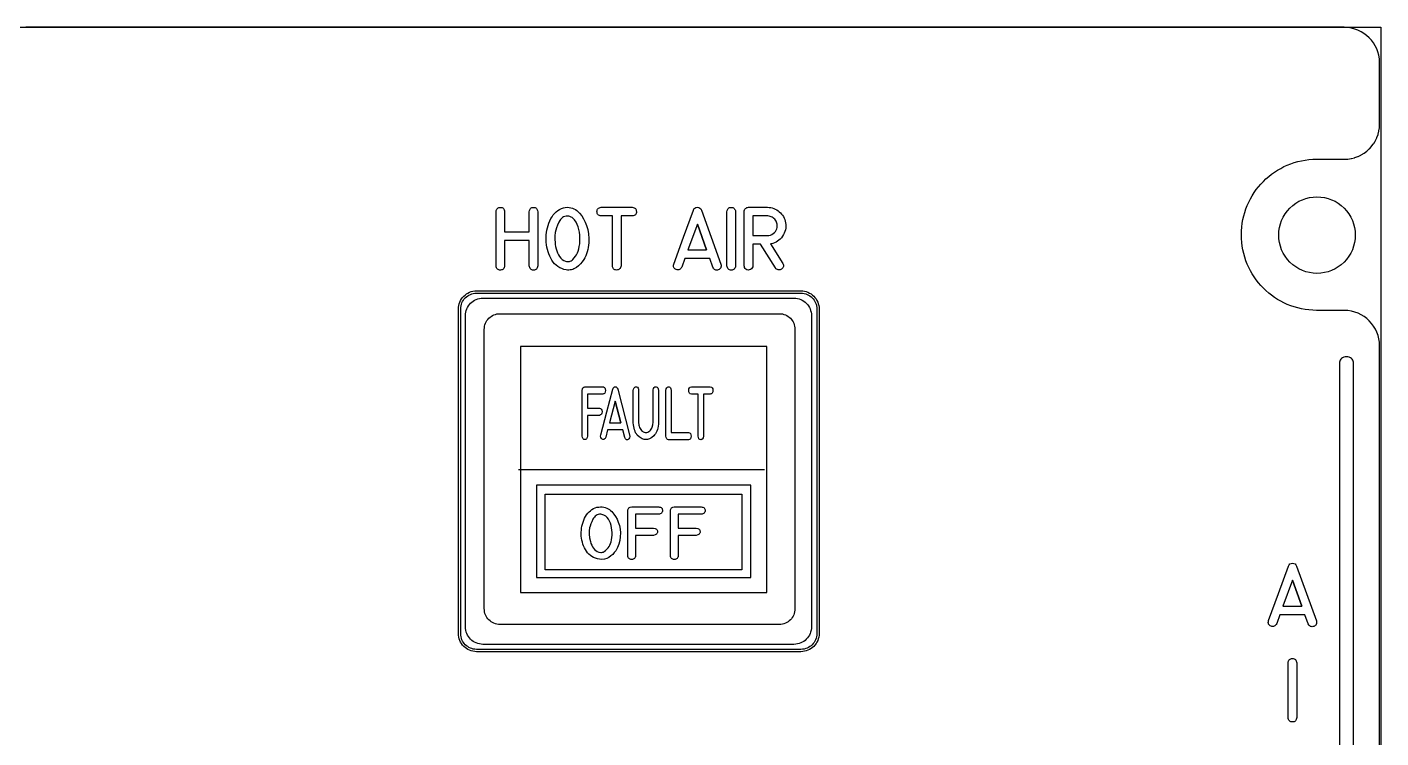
# Model space of a CAD drawing. Extents: x 361 to 684, y 82 to 686.
# Drawn here: x 595.8 to 683.8, y 282.1 to 328.3 of the extents above; entities that cross this region are included whole.
import ezdxf

# ---------------------------------------------------------------- set-up
doc = ezdxf.new("R2010")
doc.units = 0
for name, color, linetype in [('_BACKPANEL', 5, 'CONTINUOUS'), ('_ENGRAVING', 105, 'CONTINUOUS'), ('_LABELS', 30, 'CONTINUOUS'), ('_TOPLAYER', 1, 'CONTINUOUS')]:
    doc.layers.add(name, color=color, linetype=linetype)

msp = doc.modelspace()

# ---------------------------------------------------------------- linework, layer by layer
at = {"layer": '_BACKPANEL'}
for points in [[(683.842, 328.325), (683.842, 323.628), (683.842, 314.234), (683.842, 304.841), (683.842, 224.994), (683.842, 215.6), (361.5, 215.6), (361.5, 224.994), (361.5, 304.841), (361.5, 314.234), (361.5, 323.628), (361.5, 328.325)], [(625.041, 311.027), (646.137, 311.027), (646.242, 311.022), (646.344, 311.007), (646.443, 310.981), (646.537, 310.947), (646.627, 310.904), (646.712, 310.852), (646.791, 310.793), (646.864, 310.727), (646.93, 310.654), (646.989, 310.575), (647.04, 310.49), (647.083, 310.401), (647.118, 310.306), (647.143, 310.207), (647.159, 310.105), (647.164, 310), (647.164, 288.905), (647.159, 288.8), (647.143, 288.697), (647.118, 288.599), (647.083, 288.504), (647.04, 288.414), (646.989, 288.33), (646.93, 288.251), (646.864, 288.178), (646.791, 288.111), (646.712, 288.052), (646.627, 288.001), (646.537, 287.958), (646.443, 287.923), (646.344, 287.898), (646.242, 287.883), (646.137, 287.877), (625.041, 287.877), (624.936, 287.883), (624.833, 287.898), (624.735, 287.923), (624.64, 287.958), (624.551, 288.001), (624.466, 288.052), (624.387, 288.111), (624.314, 288.178), (624.248, 288.251), (624.189, 288.33), (624.137, 288.414), (624.094, 288.504), (624.06, 288.599), (624.035, 288.697), (624.019, 288.8), (624.014, 288.905), (624.014, 310), (624.019, 310.105), (624.035, 310.207), (624.06, 310.306), (624.094, 310.401), (624.137, 310.49), (624.189, 310.575), (624.248, 310.654), (624.314, 310.727), (624.387, 310.793), (624.466, 310.852), (624.551, 310.904), (624.64, 310.947), (624.735, 310.981), (624.833, 311.007), (624.936, 311.022)]]:
    msp.add_lwpolyline(points, close=True, dxfattribs=at)
msp.add_lwpolyline([(679.686, 312.315, -0.414214), (677.198, 314.804, -0.414214), (679.686, 317.292, -0.414214), (682.174, 314.804, -0.414214)], format="xyb", close=True, dxfattribs=at)
at = {"layer": '_ENGRAVING'}
for points in [[(626.31, 312.809), (626.31, 316.326), (626.324, 316.393), (626.344, 316.451), (626.37, 316.5), (626.403, 316.54), (626.443, 316.57), (626.489, 316.592), (626.541, 316.604), (626.6, 316.608), (626.658, 316.602), (626.709, 316.588), (626.754, 316.566), (626.791, 316.535), (626.821, 316.495), (626.844, 316.447), (626.86, 316.391), (626.869, 316.326), (626.869, 315.011), (628.465, 315.011), (628.465, 316.326), (628.478, 316.392), (628.498, 316.449), (628.523, 316.497), (628.555, 316.537), (628.594, 316.567), (628.638, 316.59), (628.688, 316.603), (628.745, 316.608), (628.802, 316.603), (628.852, 316.59), (628.897, 316.568), (628.935, 316.538), (628.967, 316.498), (628.993, 316.45), (629.013, 316.392), (629.027, 316.326), (629.027, 312.809), (629.013, 312.743), (628.993, 312.686), (628.967, 312.638), (628.935, 312.599), (628.897, 312.568), (628.852, 312.546), (628.802, 312.534), (628.745, 312.529), (628.688, 312.534), (628.638, 312.547), (628.594, 312.569), (628.555, 312.6), (628.523, 312.639), (628.498, 312.687), (628.478, 312.744), (628.465, 312.809), (628.465, 314.446), (626.869, 314.446), (626.869, 312.809), (626.86, 312.744), (626.844, 312.689), (626.821, 312.641), (626.791, 312.602), (626.754, 312.571), (626.709, 312.549), (626.658, 312.536), (626.6, 312.53), (626.541, 312.534), (626.489, 312.546), (626.443, 312.568), (626.403, 312.598), (626.37, 312.637), (626.344, 312.686), (626.324, 312.743)], [(632.202, 315.437), (632.279, 315.159), (632.328, 314.875), (632.348, 314.587), (632.34, 314.293), (632.325, 314.146), (632.303, 314.003), (632.274, 313.863), (632.237, 313.726), (632.193, 313.592), (632.141, 313.462), (632.082, 313.335), (632.016, 313.211), (631.92, 313.064), (631.807, 312.929), (631.679, 312.806), (631.534, 312.694), (631.457, 312.645), (631.378, 312.604), (631.297, 312.573), (631.213, 312.55), (631.128, 312.535), (631.041, 312.53), (630.952, 312.533), (630.861, 312.544), (630.715, 312.577), (630.578, 312.623), (630.45, 312.682), (630.33, 312.754), (630.22, 312.839), (630.118, 312.937), (630.025, 313.049), (629.941, 313.173), (629.866, 313.306), (629.799, 313.442), (629.74, 313.582), (629.69, 313.726), (629.649, 313.873), (629.616, 314.024), (629.591, 314.179), (629.575, 314.338), (629.568, 314.498), (629.569, 314.656), (629.578, 314.814), (629.595, 314.971), (629.621, 315.127), (629.655, 315.282), (629.697, 315.435), (629.748, 315.588), (629.807, 315.735), (629.874, 315.872), (629.949, 315.998), (630.032, 316.114), (630.123, 316.219), (630.223, 316.314), (630.331, 316.399), (630.446, 316.473), (630.565, 316.532), (630.686, 316.575), (630.809, 316.6), (630.936, 316.609), (631.055, 316.603), (631.169, 316.585), (631.277, 316.557), (631.379, 316.516), (631.476, 316.464), (631.567, 316.401), (631.653, 316.326), (631.733, 316.239), (631.878, 316.051), (632.005, 315.854), (632.113, 315.65)], [(630.952, 316.044), (630.863, 316.037), (630.781, 316.019), (630.703, 315.988), (630.631, 315.945), (630.565, 315.89), (630.505, 315.822), (630.449, 315.742), (630.4, 315.65), (630.315, 315.46), (630.247, 315.285), (630.196, 315.124), (630.163, 314.977), (630.137, 314.753), (630.135, 314.486), (630.144, 314.342), (630.161, 314.199), (630.186, 314.057), (630.218, 313.916), (630.26, 313.779), (630.31, 313.648), (630.37, 313.525), (630.438, 313.409), (630.517, 313.305), (630.608, 313.221), (630.71, 313.156), (630.823, 313.109), (630.891, 313.092), (630.957, 313.083), (631.02, 313.084), (631.081, 313.093), (631.14, 313.111), (631.196, 313.139), (631.25, 313.175), (631.302, 313.22), (631.396, 313.32), (631.478, 313.424), (631.548, 313.531), (631.606, 313.64), (631.654, 313.764), (631.694, 313.905), (631.726, 314.064), (631.749, 314.241), (631.763, 314.427), (631.764, 314.613), (631.754, 314.799), (631.732, 314.984), (631.697, 315.165), (631.648, 315.337), (631.586, 315.499), (631.511, 315.653), (631.42, 315.788), (631.368, 315.845), (631.311, 315.896), (631.251, 315.94), (631.186, 315.977), (631.117, 316.008), (631.043, 316.032)], [(633.877, 312.813), (633.877, 316.048), (633.15, 316.048), (633.085, 316.057), (633.028, 316.073), (632.981, 316.097), (632.942, 316.128), (632.912, 316.167), (632.89, 316.213), (632.877, 316.266), (632.873, 316.327), (632.878, 316.388), (632.891, 316.441), (632.913, 316.487), (632.943, 316.526), (632.982, 316.558), (633.029, 316.582), (633.085, 316.599), (633.15, 316.609), (635.161, 316.609), (635.225, 316.599), (635.281, 316.583), (635.328, 316.559), (635.367, 316.527), (635.397, 316.488), (635.418, 316.442), (635.431, 316.388), (635.436, 316.327), (635.432, 316.266), (635.419, 316.212), (635.398, 316.166), (635.368, 316.127), (635.329, 316.096), (635.282, 316.072), (635.226, 316.056), (635.161, 316.048), (634.436, 316.048), (634.436, 312.813), (634.421, 312.747), (634.401, 312.69), (634.373, 312.641), (634.34, 312.602), (634.3, 312.572), (634.254, 312.55), (634.202, 312.538), (634.144, 312.534), (634.085, 312.54), (634.034, 312.553), (633.99, 312.575), (633.954, 312.606), (633.924, 312.645), (633.901, 312.693), (633.886, 312.748)], [(637.868, 312.918), (638.503, 314.672), (639.14, 316.425), (639.181, 316.505), (639.238, 316.562), (639.311, 316.596), (639.4, 316.609), (639.489, 316.598), (639.562, 316.564), (639.62, 316.506), (639.661, 316.425), (640.932, 312.908), (640.942, 312.841), (640.943, 312.781), (640.936, 312.726), (640.919, 312.678), (640.893, 312.635), (640.858, 312.6), (640.814, 312.57), (640.761, 312.546), (640.706, 312.531), (640.653, 312.526), (640.604, 312.532), (640.558, 312.547), (640.515, 312.573), (640.476, 312.61), (640.439, 312.656), (640.407, 312.713), (640.202, 313.282), (638.587, 313.282), (638.389, 312.727), (638.356, 312.67), (638.319, 312.623), (638.279, 312.587), (638.235, 312.561), (638.189, 312.546), (638.139, 312.541), (638.085, 312.547), (638.028, 312.563), (637.975, 312.588), (637.931, 312.618), (637.896, 312.654), (637.871, 312.695), (637.856, 312.742), (637.85, 312.795), (637.854, 312.854)], [(641.885, 312.809), (641.871, 312.743), (641.851, 312.686), (641.825, 312.638), (641.793, 312.599), (641.754, 312.568), (641.71, 312.546), (641.659, 312.534), (641.603, 312.529), (641.546, 312.534), (641.496, 312.547), (641.451, 312.569), (641.413, 312.6), (641.381, 312.639), (641.355, 312.687), (641.336, 312.744), (641.322, 312.809), (641.322, 316.326), (641.336, 316.392), (641.355, 316.449), (641.381, 316.497), (641.413, 316.537), (641.451, 316.567), (641.496, 316.59), (641.546, 316.603), (641.603, 316.608), (641.659, 316.603), (641.71, 316.59), (641.754, 316.568), (641.793, 316.538), (641.825, 316.498), (641.851, 316.45), (641.871, 316.392), (641.885, 316.326)], [(644.951, 312.966), (644.978, 312.911), (644.994, 312.858), (645, 312.808), (644.997, 312.759), (644.983, 312.713), (644.959, 312.669), (644.924, 312.627), (644.88, 312.588), (644.83, 312.56), (644.777, 312.543), (644.721, 312.537), (644.661, 312.542), (644.603, 312.558), (644.553, 312.584), (644.512, 312.62), (644.479, 312.666), (643.502, 314.215), (643.007, 314.215), (643.007, 312.815), (642.997, 312.734), (642.968, 312.666), (642.919, 312.61), (642.85, 312.565), (642.773, 312.538), (642.699, 312.534), (642.627, 312.553), (642.557, 312.594), (642.509, 312.638), (642.475, 312.69), (642.455, 312.749), (642.448, 312.815), (642.448, 316.33), (642.453, 316.386), (642.468, 316.437), (642.493, 316.484), (642.528, 316.527), (642.571, 316.563), (642.618, 316.588), (642.669, 316.603), (642.725, 316.609), (643.956, 316.609), (644.065, 316.604), (644.171, 316.591), (644.273, 316.569), (644.371, 316.538), (644.465, 316.498), (644.556, 316.449), (644.644, 316.391), (644.727, 316.325), (644.805, 316.252), (644.875, 316.174), (644.938, 316.091), (644.992, 316.004), (645.039, 315.911), (645.078, 315.814), (645.11, 315.712), (645.133, 315.606), (645.149, 315.49), (645.152, 315.376), (645.145, 315.264), (645.126, 315.154), (645.095, 315.045), (645.054, 314.939), (645.001, 314.834), (644.936, 314.732), (644.863, 314.635), (644.785, 314.548), (644.7, 314.471), (644.61, 314.405), (644.514, 314.348), (644.412, 314.301), (644.305, 314.264), (644.192, 314.237), (644.154, 314.231)], [(643.956, 314.774), (644.055, 314.782), (644.151, 314.805), (644.242, 314.844), (644.33, 314.898), (644.408, 314.964), (644.473, 315.04), (644.524, 315.125), (644.561, 315.22), (644.58, 315.296), (644.59, 315.369), (644.592, 315.441), (644.586, 315.512), (644.571, 315.58), (644.548, 315.646), (644.516, 315.711), (644.475, 315.774), (644.429, 315.832), (644.378, 315.884), (644.323, 315.929), (644.263, 315.966), (644.2, 315.997), (644.132, 316.021), (644.06, 316.038), (643.984, 316.048), (643.007, 316.048), (643.007, 314.774)], [(640, 313.841), (639.398, 315.512), (638.791, 313.841)], [(639.398, 315.512), (640, 313.841)], [(625.051, 311.181), (646.127, 311.181), (646.249, 311.175), (646.367, 311.157), (646.481, 311.127), (646.591, 311.087), (646.695, 311.037), (646.793, 310.978), (646.885, 310.909), (646.969, 310.833), (647.046, 310.748), (647.114, 310.657), (647.174, 310.558), (647.224, 310.454), (647.264, 310.345), (647.293, 310.231), (647.311, 310.112), (647.317, 309.99), (647.317, 288.915), (647.311, 288.793), (647.293, 288.674), (647.264, 288.56), (647.224, 288.45), (647.174, 288.346), (647.114, 288.248), (647.046, 288.156), (646.969, 288.072), (646.885, 287.995), (646.793, 287.927), (646.695, 287.867), (646.591, 287.817), (646.481, 287.777), (646.367, 287.748), (646.249, 287.73), (646.127, 287.724), (625.051, 287.724), (624.929, 287.73), (624.811, 287.748), (624.696, 287.777), (624.587, 287.817), (624.483, 287.867), (624.385, 287.927), (624.293, 287.995), (624.208, 288.072), (624.132, 288.156), (624.063, 288.248), (624.004, 288.346), (623.954, 288.45), (623.914, 288.56), (623.885, 288.674), (623.867, 288.793), (623.861, 288.915), (623.861, 309.99), (623.867, 310.112), (623.885, 310.231), (623.914, 310.345), (623.954, 310.454), (624.004, 310.558), (624.063, 310.657), (624.132, 310.748), (624.208, 310.833), (624.293, 310.909), (624.385, 310.978), (624.483, 311.037), (624.587, 311.087), (624.696, 311.127), (624.811, 311.157), (624.929, 311.175)], [(625.459, 310.702), (645.675, 310.702), (645.792, 310.696), (645.906, 310.679), (646.015, 310.651), (646.12, 310.613), (646.22, 310.565), (646.314, 310.508), (646.402, 310.442), (646.483, 310.369), (646.557, 310.288), (646.623, 310.2), (646.68, 310.106), (646.728, 310.006), (646.766, 309.901), (646.794, 309.791), (646.811, 309.677), (646.817, 309.56), (646.817, 289.344), (646.811, 289.227), (646.794, 289.114), (646.766, 289.004), (646.728, 288.899), (646.68, 288.799), (646.623, 288.705), (646.557, 288.617), (646.483, 288.536), (646.402, 288.462), (646.314, 288.397), (646.22, 288.34), (646.12, 288.292), (646.015, 288.254), (645.906, 288.225), (645.792, 288.208), (645.675, 288.202), (625.459, 288.202), (625.342, 288.208), (625.228, 288.225), (625.119, 288.254), (625.014, 288.292), (624.914, 288.34), (624.82, 288.397), (624.732, 288.462), (624.651, 288.536), (624.577, 288.617), (624.512, 288.705), (624.455, 288.799), (624.407, 288.899), (624.368, 289.004), (624.34, 289.114), (624.323, 289.227), (624.317, 289.344), (624.317, 309.56), (624.323, 309.677), (624.34, 309.791), (624.368, 309.901), (624.407, 310.006), (624.455, 310.106), (624.512, 310.2), (624.577, 310.288), (624.651, 310.369), (624.732, 310.442), (624.82, 310.508), (624.914, 310.565), (625.014, 310.613), (625.119, 310.651), (625.228, 310.679), (625.342, 310.696)], [(676.537, 289.744), (677.182, 291.517), (677.828, 293.289), (677.869, 293.369), (677.927, 293.427), (678.001, 293.462), (678.091, 293.474), (678.182, 293.463), (678.256, 293.429), (678.315, 293.371), (678.357, 293.289), (679.646, 289.734), (679.656, 289.666), (679.658, 289.605), (679.65, 289.55), (679.633, 289.501), (679.607, 289.458), (679.571, 289.422), (679.527, 289.392), (679.473, 289.368), (679.416, 289.353), (679.363, 289.348), (679.313, 289.353), (679.266, 289.369), (679.223, 289.395), (679.183, 289.432), (679.146, 289.479), (679.113, 289.537), (678.906, 290.112), (677.267, 290.112), (677.066, 289.551), (677.032, 289.493), (676.995, 289.446), (676.954, 289.409), (676.91, 289.383), (676.863, 289.367), (676.812, 289.363), (676.758, 289.369), (676.7, 289.385), (676.646, 289.41), (676.601, 289.44), (676.566, 289.477), (676.541, 289.519), (676.525, 289.566), (676.519, 289.62), (676.523, 289.679)], [(678.701, 290.677), (678.089, 292.366), (677.474, 290.677)], [(678.089, 292.366), (678.701, 290.677)], [(678.374, 283.438), (678.36, 283.371), (678.34, 283.314), (678.313, 283.265), (678.28, 283.225), (678.241, 283.195), (678.196, 283.173), (678.145, 283.16), (678.088, 283.155), (678.03, 283.16), (677.979, 283.173), (677.934, 283.196), (677.895, 283.226), (677.863, 283.266), (677.837, 283.315), (677.817, 283.372), (677.803, 283.438), (677.803, 286.993), (677.817, 287.06), (677.837, 287.117), (677.863, 287.166), (677.895, 287.206), (677.934, 287.237), (677.979, 287.259), (678.03, 287.273), (678.088, 287.278), (678.145, 287.273), (678.196, 287.26), (678.241, 287.238), (678.28, 287.207), (678.313, 287.167), (678.34, 287.118), (678.36, 287.06), (678.374, 286.993)]]:
    msp.add_lwpolyline(points, close=True, dxfattribs=at)
msp.add_lwpolyline([(682.054, 237.168), (682.054, 306.537), (682.054, 306.538), (682.045, 306.608), (682.019, 306.674), (681.978, 306.733), (681.923, 306.784), (681.856, 306.827), (681.78, 306.859), (681.696, 306.88), (681.605, 306.887), (681.604, 306.887), (681.513, 306.88), (681.429, 306.859), (681.352, 306.827), (681.286, 306.785), (681.231, 306.733), (681.189, 306.674), (681.163, 306.608), (681.154, 306.538), (681.154, 306.537), (681.154, 237.168)], dxfattribs=at)
at = {"layer": '_LABELS'}
for points in [[(643.909, 291.569), (643.909, 307.571), (627.909, 307.571), (627.909, 291.569)], [(631.909, 301.744), (631.909, 304.704), (631.927, 304.802), (631.963, 304.874), (632.014, 304.921), (632.081, 304.942), (633.254, 304.942), (633.294, 304.934), (633.328, 304.92), (633.357, 304.9), (633.381, 304.874), (633.412, 304.802), (633.423, 304.705), (633.412, 304.608), (633.38, 304.537), (633.356, 304.511), (633.327, 304.491), (633.292, 304.478), (633.252, 304.471), (632.249, 304.471), (632.249, 303.553), (633.031, 303.553), (633.105, 303.532), (633.134, 303.513), (633.157, 303.488), (633.189, 303.419), (633.201, 303.326), (633.191, 303.232), (633.16, 303.16), (633.136, 303.132), (633.106, 303.11), (633.031, 303.081), (632.249, 303.081), (632.249, 301.744), (632.234, 301.642), (632.202, 301.569), (632.179, 301.543), (632.152, 301.525), (632.121, 301.513), (632.085, 301.509), (632.049, 301.512), (632.017, 301.522), (631.989, 301.54), (631.965, 301.566), (631.929, 301.64)], [(633.122, 301.829), (633.511, 303.309), (633.9, 304.788), (633.925, 304.855), (633.96, 304.903), (634.005, 304.932), (634.059, 304.942), (634.114, 304.933), (634.159, 304.904), (634.194, 304.856), (634.219, 304.788), (634.996, 301.821), (635.003, 301.713), (634.988, 301.626), (634.951, 301.56), (634.924, 301.535), (634.892, 301.516), (634.858, 301.503), (634.826, 301.499), (634.796, 301.503), (634.767, 301.516), (634.717, 301.569), (634.675, 301.657), (634.55, 302.136), (633.562, 302.136), (633.441, 301.668), (633.398, 301.58), (633.373, 301.55), (633.347, 301.528), (633.318, 301.515), (633.288, 301.511), (633.255, 301.516), (633.22, 301.53), (633.16, 301.576), (633.124, 301.641), (633.111, 301.726)], [(636.869, 302.638), (636.869, 302.605), (636.865, 302.504), (636.849, 302.38), (636.826, 302.264), (636.798, 302.157), (636.763, 302.058), (636.722, 301.967), (636.674, 301.885), (636.62, 301.812), (636.56, 301.746), (636.431, 301.64), (636.365, 301.6), (636.298, 301.567), (636.23, 301.543), (636.161, 301.526), (636.091, 301.518), (636.02, 301.518), (635.948, 301.526), (635.879, 301.542), (635.811, 301.566), (635.744, 301.598), (635.616, 301.687), (635.494, 301.808), (635.438, 301.88), (635.388, 301.96), (635.346, 302.048), (635.31, 302.144), (635.281, 302.247), (635.259, 302.358), (635.244, 302.478), (635.235, 302.605), (635.235, 302.638), (635.235, 304.707), (635.248, 304.798), (635.282, 304.873), (635.326, 304.921), (635.379, 304.942), (635.442, 304.937), (635.501, 304.909), (635.543, 304.861), (635.569, 304.794), (635.577, 304.707), (635.577, 302.638), (635.599, 302.457), (635.62, 302.376), (635.647, 302.301), (635.681, 302.232), (635.722, 302.169), (635.769, 302.112), (635.823, 302.061), (635.88, 302.019), (635.938, 301.99), (635.996, 301.974), (636.056, 301.969), (636.116, 301.978), (636.177, 301.999), (636.238, 302.032), (636.301, 302.078), (636.353, 302.127), (636.399, 302.183), (636.436, 302.246), (636.466, 302.316), (636.508, 302.47), (636.529, 302.638), (636.529, 304.707), (636.531, 304.753), (636.553, 304.842), (636.591, 304.902), (636.616, 304.922), (636.645, 304.935), (636.714, 304.939), (636.782, 304.917), (636.809, 304.897), (636.831, 304.871), (636.86, 304.801), (636.869, 304.707)], [(637.53, 301.504), (637.464, 301.523), (637.413, 301.569), (637.378, 301.64), (637.358, 301.737), (637.358, 304.704), (637.379, 304.809), (637.415, 304.884), (637.439, 304.91), (637.467, 304.928), (637.499, 304.938), (637.535, 304.941), (637.571, 304.937), (637.602, 304.925), (637.629, 304.906), (637.652, 304.88), (637.685, 304.806), (637.7, 304.704), (637.7, 301.972), (638.819, 301.974), (638.894, 301.949), (638.924, 301.927), (638.948, 301.9), (638.98, 301.828), (638.989, 301.733), (638.978, 301.638), (638.946, 301.569), (638.922, 301.543), (638.892, 301.524), (638.818, 301.504)], [(639.455, 301.74), (639.455, 304.469), (639.01, 304.469), (638.936, 304.491), (638.907, 304.511), (638.883, 304.537), (638.851, 304.608), (638.841, 304.705), (638.852, 304.801), (638.884, 304.873), (638.907, 304.899), (638.936, 304.92), (639.01, 304.942), (640.241, 304.942), (640.314, 304.92), (640.343, 304.9), (640.366, 304.874), (640.398, 304.802), (640.409, 304.705), (640.398, 304.608), (640.367, 304.536), (640.343, 304.51), (640.314, 304.49), (640.28, 304.476), (640.241, 304.469), (639.797, 304.469), (639.797, 301.74), (639.775, 301.636), (639.738, 301.563), (639.714, 301.537), (639.686, 301.519), (639.654, 301.508), (639.618, 301.506), (639.583, 301.51), (639.551, 301.521), (639.524, 301.54), (639.502, 301.566), (639.47, 301.639)], [(634.426, 302.608), (634.058, 304.018), (633.687, 302.608)], [(634.058, 304.018), (634.426, 302.608)], [(628.935, 298.553), (628.935, 298.41), (628.935, 292.553), (642.882, 292.553), (642.882, 298.553)], [(629.506, 297.954), (642.292, 297.954), (642.292, 293.053), (629.506, 293.053)], [(634.259, 296.153), (634.329, 295.92), (634.374, 295.683), (634.392, 295.441), (634.385, 295.194), (634.351, 294.951), (634.29, 294.719), (634.203, 294.497), (634.089, 294.287), (634.001, 294.164), (633.898, 294.051), (633.78, 293.947), (633.648, 293.853), (633.505, 293.778), (633.354, 293.732), (633.197, 293.716), (633.032, 293.728), (632.898, 293.755), (632.773, 293.794), (632.656, 293.843), (632.547, 293.904), (632.446, 293.975), (632.352, 294.058), (632.267, 294.151), (632.19, 294.255), (632.121, 294.366), (632.06, 294.481), (632.007, 294.598), (631.961, 294.719), (631.923, 294.842), (631.893, 294.969), (631.871, 295.099), (631.856, 295.232), (631.849, 295.366), (631.85, 295.499), (631.858, 295.631), (631.874, 295.763), (631.898, 295.894), (631.929, 296.023), (632.014, 296.28), (632.067, 296.404), (632.129, 296.518), (632.197, 296.624), (632.274, 296.721), (632.357, 296.81), (632.448, 296.889), (632.547, 296.96), (632.653, 297.023), (632.761, 297.072), (632.872, 297.108), (632.985, 297.129), (633.101, 297.136), (633.209, 297.131), (633.313, 297.117), (633.412, 297.093), (633.506, 297.059), (633.594, 297.015), (633.678, 296.962), (633.756, 296.899), (633.829, 296.827), (633.962, 296.668), (634.078, 296.504), (634.177, 296.332)], [(633.115, 296.662), (633.034, 296.657), (632.958, 296.642), (632.888, 296.616), (632.822, 296.58), (632.761, 296.533), (632.706, 296.476), (632.655, 296.409), (632.61, 296.332), (632.532, 296.173), (632.47, 296.026), (632.424, 295.891), (632.393, 295.768), (632.37, 295.58), (632.368, 295.356), (632.392, 295.116), (632.444, 294.878), (632.482, 294.763), (632.528, 294.654), (632.583, 294.55), (632.645, 294.453), (632.718, 294.366), (632.8, 294.295), (632.894, 294.241), (632.997, 294.202), (633.12, 294.18), (633.178, 294.18), (633.234, 294.188), (633.287, 294.203), (633.339, 294.226), (633.435, 294.294), (633.521, 294.379), (633.597, 294.465), (633.661, 294.555), (633.713, 294.647), (633.758, 294.751), (633.794, 294.869), (633.823, 295.002), (633.845, 295.151), (633.857, 295.307), (633.858, 295.463), (633.849, 295.618), (633.828, 295.774), (633.796, 295.926), (633.752, 296.07), (633.695, 296.206), (633.626, 296.334), (633.543, 296.448), (633.444, 296.539), (633.329, 296.607), (633.198, 296.652)], [(634.872, 293.956), (634.872, 296.899), (634.883, 296.951), (634.9, 296.997), (634.923, 297.036), (634.952, 297.068), (634.988, 297.095), (635.029, 297.115), (635.129, 297.136), (636.884, 297.136), (636.943, 297.128), (636.994, 297.114), (637.038, 297.094), (637.073, 297.068), (637.101, 297.035), (637.12, 296.996), (637.132, 296.951), (637.136, 296.9), (637.132, 296.849), (637.12, 296.804), (637.1, 296.765), (637.072, 296.733), (637.036, 296.707), (636.992, 296.687), (636.94, 296.674), (636.88, 296.667), (635.381, 296.667), (635.381, 295.755), (636.55, 295.755), (636.66, 295.734), (636.703, 295.715), (636.739, 295.69), (636.767, 295.659), (636.787, 295.622), (636.8, 295.579), (636.804, 295.53), (636.801, 295.48), (636.79, 295.436), (636.77, 295.398), (636.743, 295.364), (636.707, 295.337), (636.663, 295.314), (636.55, 295.286), (635.381, 295.286), (635.381, 293.956), (635.373, 293.902), (635.359, 293.856), (635.338, 293.816), (635.311, 293.783), (635.277, 293.757), (635.236, 293.739), (635.189, 293.727), (635.135, 293.723), (635.082, 293.726), (635.034, 293.736), (634.992, 293.754), (634.956, 293.78), (634.926, 293.813), (634.902, 293.853), (634.884, 293.901)], [(637.644, 293.956), (637.644, 296.899), (637.655, 296.951), (637.672, 296.997), (637.695, 297.036), (637.724, 297.068), (637.759, 297.095), (637.801, 297.115), (637.901, 297.136), (639.656, 297.136), (639.715, 297.128), (639.766, 297.114), (639.81, 297.094), (639.845, 297.068), (639.873, 297.035), (639.892, 296.996), (639.904, 296.951), (639.908, 296.9), (639.904, 296.849), (639.892, 296.804), (639.872, 296.765), (639.844, 296.733), (639.808, 296.707), (639.764, 296.687), (639.712, 296.674), (639.652, 296.667), (638.153, 296.667), (638.153, 295.755), (639.322, 295.755), (639.432, 295.734), (639.475, 295.715), (639.511, 295.69), (639.539, 295.659), (639.559, 295.622), (639.571, 295.579), (639.576, 295.53), (639.573, 295.48), (639.562, 295.436), (639.542, 295.398), (639.515, 295.364), (639.479, 295.337), (639.435, 295.314), (639.322, 295.286), (638.153, 295.286), (638.153, 293.956), (638.145, 293.902), (638.131, 293.856), (638.11, 293.816), (638.083, 293.783), (638.049, 293.757), (638.008, 293.739), (637.961, 293.727), (637.907, 293.723), (637.854, 293.726), (637.806, 293.736), (637.764, 293.754), (637.728, 293.78), (637.698, 293.813), (637.674, 293.853), (637.656, 293.901)]]:
    msp.add_lwpolyline(points, close=True, dxfattribs=at)
msp.add_lwpolyline([(627.769, 299.57), (643.769, 299.57)], dxfattribs=at)
at = {"layer": '_TOPLAYER'}
msp.add_lwpolyline([(683.759, 238.624), (683.759, 307.602), (683.748, 307.837), (683.713, 308.066), (683.656, 308.286), (683.579, 308.497), (683.483, 308.698), (683.368, 308.888), (683.235, 309.065), (683.087, 309.229), (682.924, 309.377), (682.748, 309.51), (682.558, 309.626), (682.357, 309.724), (682.146, 309.802), (681.926, 309.86), (681.698, 309.896), (681.462, 309.91), (679.656, 309.91), (679.405, 309.916), (679.157, 309.936), (678.912, 309.967), (678.671, 310.01), (678.435, 310.066), (678.203, 310.132), (677.976, 310.21), (677.754, 310.298), (677.537, 310.397), (677.327, 310.506), (677.122, 310.625), (676.924, 310.753), (676.732, 310.89), (676.547, 311.037), (676.37, 311.192), (676.2, 311.355), (676.038, 311.526), (675.885, 311.704), (675.74, 311.89), (675.603, 312.083), (675.476, 312.282), (675.359, 312.488), (675.251, 312.7), (675.153, 312.917), (675.065, 313.14), (674.988, 313.368), (674.923, 313.601), (674.868, 313.838), (674.825, 314.079), (674.794, 314.324), (674.775, 314.572), (674.769, 314.824), (674.775, 315.076), (674.794, 315.324), (674.825, 315.569), (674.868, 315.81), (674.923, 316.047), (674.988, 316.28), (675.065, 316.508), (675.153, 316.731), (675.251, 316.948), (675.359, 317.16), (675.476, 317.366), (675.603, 317.565), (675.74, 317.758), (675.885, 317.944), (676.038, 318.123), (676.2, 318.294), (676.37, 318.457), (676.547, 318.612), (676.732, 318.758), (676.924, 318.896), (677.122, 319.024), (677.327, 319.143), (677.537, 319.252), (677.754, 319.351), (677.976, 319.439), (678.203, 319.517), (678.435, 319.583), (678.671, 319.638), (678.912, 319.682), (679.157, 319.713), (679.405, 319.732), (679.656, 319.739), (681.451, 319.739), (681.681, 319.75), (681.693, 319.75), (681.902, 319.782), (681.928, 319.782), (682.122, 319.832), (682.138, 319.837), (682.154, 319.842), (682.331, 319.907), (682.367, 319.922), (682.535, 320.003), (682.545, 320.003), (682.556, 320.011), (682.568, 320.016), (682.743, 320.121), (682.748, 320.13), (682.753, 320.132), (682.924, 320.259), (683.08, 320.401), (683.091, 320.412), (683.229, 320.564), (683.239, 320.574), (683.363, 320.739), (683.373, 320.75), (683.475, 320.919), (683.483, 320.933), (683.49, 320.948), (683.574, 321.122), (683.58, 321.136), (683.586, 321.15), (683.654, 321.335), (683.659, 321.349), (683.664, 321.363), (683.715, 321.562), (683.715, 321.573), (683.748, 321.785), (683.748, 321.801), (683.759, 322.028), (683.759, 323.702), (683.759, 324.258), (683.759, 326.032), (683.744, 326.264), (683.707, 326.49), (683.648, 326.708), (683.569, 326.916), (683.472, 327.114), (683.356, 327.301), (683.224, 327.476), (683.076, 327.637), (682.913, 327.783), (682.737, 327.914), (682.549, 328.027), (682.349, 328.123), (682.14, 328.2), (681.922, 328.257), (681.695, 328.293), (681.463, 328.306), (681.453, 328.325), (595.731, 328.325)], dxfattribs=at)
msp.add_lwpolyline([(626.571, 309.696), (644.721, 309.696), (644.826, 309.691), (644.928, 309.675), (645.026, 309.65), (645.121, 309.616), (645.21, 309.572), (645.295, 309.521), (645.374, 309.462), (645.447, 309.396), (645.513, 309.323), (645.572, 309.245), (645.623, 309.16), (645.666, 309.07), (645.7, 308.976), (645.725, 308.878), (645.741, 308.776), (645.746, 308.671), (645.746, 290.521), (645.741, 290.416), (645.725, 290.314), (645.7, 290.216), (645.666, 290.121), (645.623, 290.032), (645.572, 289.947), (645.513, 289.868), (645.447, 289.796), (645.374, 289.729), (645.295, 289.671), (645.21, 289.619), (645.121, 289.576), (645.026, 289.542), (644.928, 289.517), (644.826, 289.501), (644.721, 289.496), (626.571, 289.496), (626.466, 289.501), (626.364, 289.517), (626.266, 289.542), (626.172, 289.576), (626.082, 289.619), (625.997, 289.671), (625.919, 289.729), (625.846, 289.796), (625.78, 289.868), (625.721, 289.947), (625.67, 290.032), (625.626, 290.121), (625.592, 290.216), (625.567, 290.314), (625.551, 290.416), (625.546, 290.521), (625.546, 308.671), (625.551, 308.776), (625.567, 308.878), (625.592, 308.976), (625.626, 309.07), (625.67, 309.16), (625.721, 309.245), (625.78, 309.323), (625.846, 309.396), (625.919, 309.462), (625.997, 309.521), (626.082, 309.572), (626.172, 309.616), (626.266, 309.65), (626.364, 309.675), (626.466, 309.691)], close=True, dxfattribs=at)

doc.saveas('drawing.dxf')
